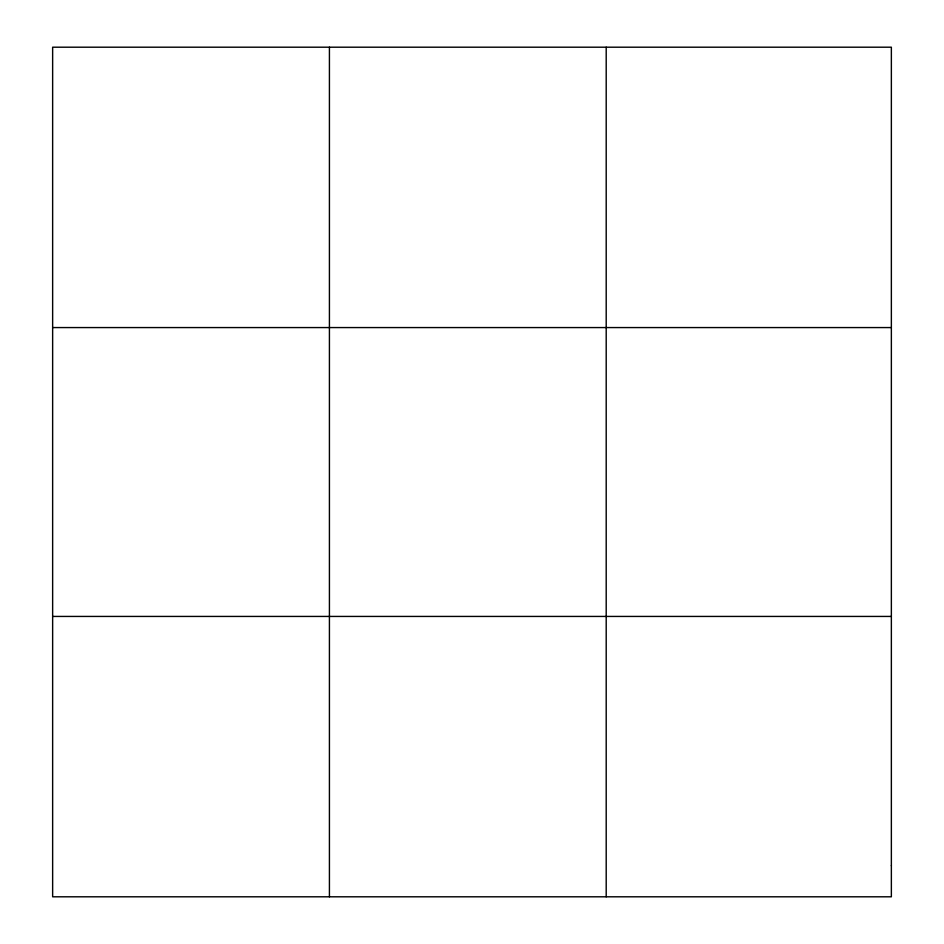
<?xml version="1.0" encoding="UTF-8"?>
<svg xmlns="http://www.w3.org/2000/svg" width="944" height="944" viewBox="0 0 944 944"><rect width="100%" height="100%" fill="white"/><g stroke="black" fill="none" stroke-linecap="round" stroke-linejoin="round"><path stroke-width="1.42" d="M329.421 896.8L329.421 47.2M606.201 896.8L606.201 47.2M52.64 327.568L891.36 327.568M52.64 616.432L891.36 616.432M891.36 865.648L891.36 896.8L52.64 896.8L52.64 47.2L891.36 47.2L891.36 865.648"/></g></svg>
